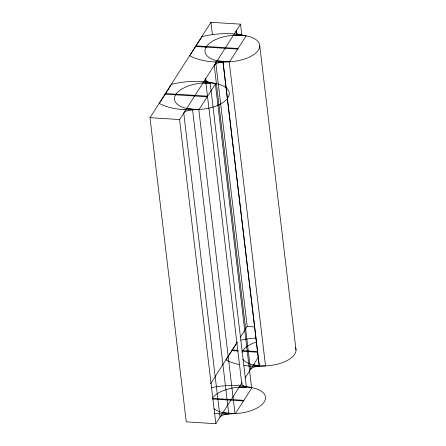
<?xml version="1.0" encoding="UTF-8"?>
<svg xmlns="http://www.w3.org/2000/svg" width="446" height="446" viewBox="0 0 446 446"><rect width="100%" height="100%" fill="white"/><g stroke="black" fill="none" stroke-linecap="round" stroke-linejoin="round"><path stroke-width="0.67" d="M175.601 94.814L175.997 94.195M206.08 47.12L206.476 46.501M202.958 82.956L209.481 83.352L210.099 82.382A7.448 3.518 -6.8 0 1 205.79 78.524L206.119 81.289M241.855 35.217L240.533 24.156L210.941 22.3L149.984 117.688L186.255 421.844L215.847 423.7L242.055 382.685M244.993 378.091L258.474 356.99M215.847 423.7L179.576 119.545L186.567 108.607L193.079 109.014L192.544 109.855A7.448 3.518 -6.8 0 0 183.746 113.016L220.017 417.177A7.448 3.518 -6.8 0 1 228.809 414.016L229.35 413.169L222.838 412.762M186.567 108.607L217.046 60.912L223.558 61.319L223.017 62.161A7.448 3.518 -6.8 0 0 214.225 65.322L250.49 369.483A7.448 3.518 -6.8 0 1 259.288 366.317L259.622 365.798M199.117 109.398L215.669 83.58L215.301 83.486A49.651 23.465 -6.8 0 0 210.105 82.426L209.637 82.343A49.657 23.504 -6.8 0 0 203.794 81.646L201.927 81.512A49.651 23.465 -6.8 0 0 171.509 84.311L159.311 103.4A49.657 23.465 -6.8 0 0 183.908 109.655M217.046 60.912L240.533 24.156M210.562 383.805L237.116 342.255M240.104 337.577L247.212 326.455L215.641 61.704M226.055 359.861L237.149 342.5M210.099 82.382L246.343 386.57L245.746 387.507L239.234 387.1M235.443 413.548L251.94 387.736L251.594 387.646A49.657 23.465 -6.8 0 0 246.343 386.57L245.958 386.509A49.657 23.426 -6.8 0 0 240.065 385.801L238.197 385.662A49.651 23.465 -6.8 0 0 211.716 387.58M235.243 413.57L235.014 413.587A49.657 23.465 -6.8 0 1 228.848 413.949L228.385 413.96A49.657 23.521 -6.8 0 1 222.108 413.905L220.213 413.804A49.651 23.465 -6.8 0 1 214.063 413.197M229.227 61.738L229.651 61.699L246.147 35.886L245.802 35.797A49.657 23.471 -6.8 0 0 240.556 34.721L239.965 34.615A52.818 24.803 -6.7 0 0 234.273 33.952L232.405 33.818A49.651 23.465 -6.8 0 0 201.988 36.611L189.79 55.705A49.651 23.465 -6.8 0 0 214.426 61.955L216.316 62.055A49.796 23.593 -6.8 0 0 222.565 62.111L223.061 62.1A49.657 23.465 -6.8 0 0 229.199 61.743L265.521 365.893M233.526 35.251L233.436 35.262A27.557 13.023 -6.8 0 0 206.269 46.808A27.557 13.023 -6.8 0 0 217.152 60.745L218.328 60.991A27.557 12.99 -6.8 0 0 223.351 61.643L223.881 61.682A27.557 13.023 -6.8 0 0 258.407 50.08A27.557 13.023 -6.8 0 0 240.795 35.212L240.266 35.178A27.557 13.045 -6.8 0 0 233.526 35.251L239.959 35.658L240.578 34.688L240.154 34.643M234.986 413.593L198.777 109.432A49.657 23.465 -6.8 0 1 192.583 109.794L192.087 109.805A49.657 23.409 -6.8 0 1 185.837 109.749L184.767 109.699M265.465 365.898A49.657 23.465 -6.8 0 1 259.327 366.255L258.831 366.266A49.796 23.471 -6.8 0 1 252.587 366.211L250.691 366.11A49.657 23.465 -6.8 0 1 243.951 365.425M246.086 387.028L246.588 387.056M209.787 82.872L210.322 82.906M184.532 109.683L183.947 109.649M196.089 45.849L238.097 48.486M195.694 46.468L237.701 49.105M165.611 93.543L207.619 96.18M165.215 94.162L207.223 96.799M149.984 117.688L179.576 119.545M247.212 326.455L254.783 326.929M232.355 350.004L237.896 350.35M257.688 351.593L242.747 350.656L242.351 351.275L257.972 352.256M231.959 350.623L238.192 351.013M253.317 365.068L259.176 365.43M212.268 398.35L243.89 400.33M212.552 399.014L243.494 400.954M229.673 413.531L229.144 413.492M246.315 386.565L246.343 386.57A7.448 3.518 -6.8 0 1 241.91 382.986M187.85 108.685L186.673 108.439M254.599 365.146L253.423 364.9M224.121 412.84L222.944 412.595M251.572 387.641L215.301 83.486M259.745 45.787L296.016 349.943M236.843 35.669L236.269 30.83A7.465 3.529 -6.8 0 0 239.965 34.621M223.061 62.1L259.327 366.255M223.017 62.161L259.288 366.317M210.941 22.3L212.424 34.743M205.522 79.778L241.788 383.934M192.583 109.794L228.809 414.016M239.017 364.538A49.657 23.465 -6.8 0 1 226.022 359.866M240.873 340.159A49.651 23.465 -6.8 0 1 255.993 338.018M295.559 347.735A27.557 13.023 -6.8 0 1 275.595 364.616A27.557 13.023 -6.8 0 1 242.708 359.27M241.849 352.24A27.557 13.023 -6.8 0 1 256.807 341.87M212.987 397.403A27.557 13.023 -6.8 0 1 254.287 388.226A27.557 13.023 -6.8 0 1 256.188 408.475A27.557 13.023 -6.8 0 1 214.058 408.776M188.39 108.785A27.557 13.023 -6.8 0 0 229.266 93.482A27.557 13.023 -6.8 0 0 187.928 86.15A27.557 13.023 -6.8 0 0 188.39 108.785"/></g></svg>
